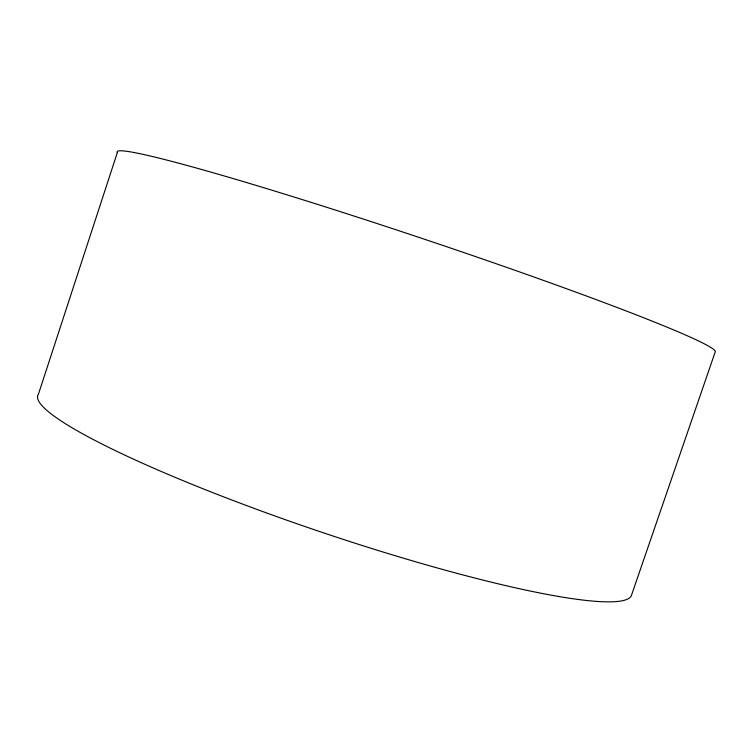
<?xml version="1.0" encoding="UTF-8"?>
<svg xmlns="http://www.w3.org/2000/svg" width="753" height="753" viewBox="0 0 753 753"><rect width="100%" height="100%" fill="white"/><g stroke="black" fill="none" stroke-linecap="round" stroke-linejoin="round"><path stroke-width="1.13" d="M117.327 152.605L38.488 394.026A313.21 39.147 18.6 0 0 315.582 530.168A313.21 39.147 18.6 0 0 631.372 595.595L715.35 351.51A315.234 14.523 18.5 0 0 414.225 235.811A315.234 14.523 18.5 0 0 117.327 152.605"/></g></svg>
